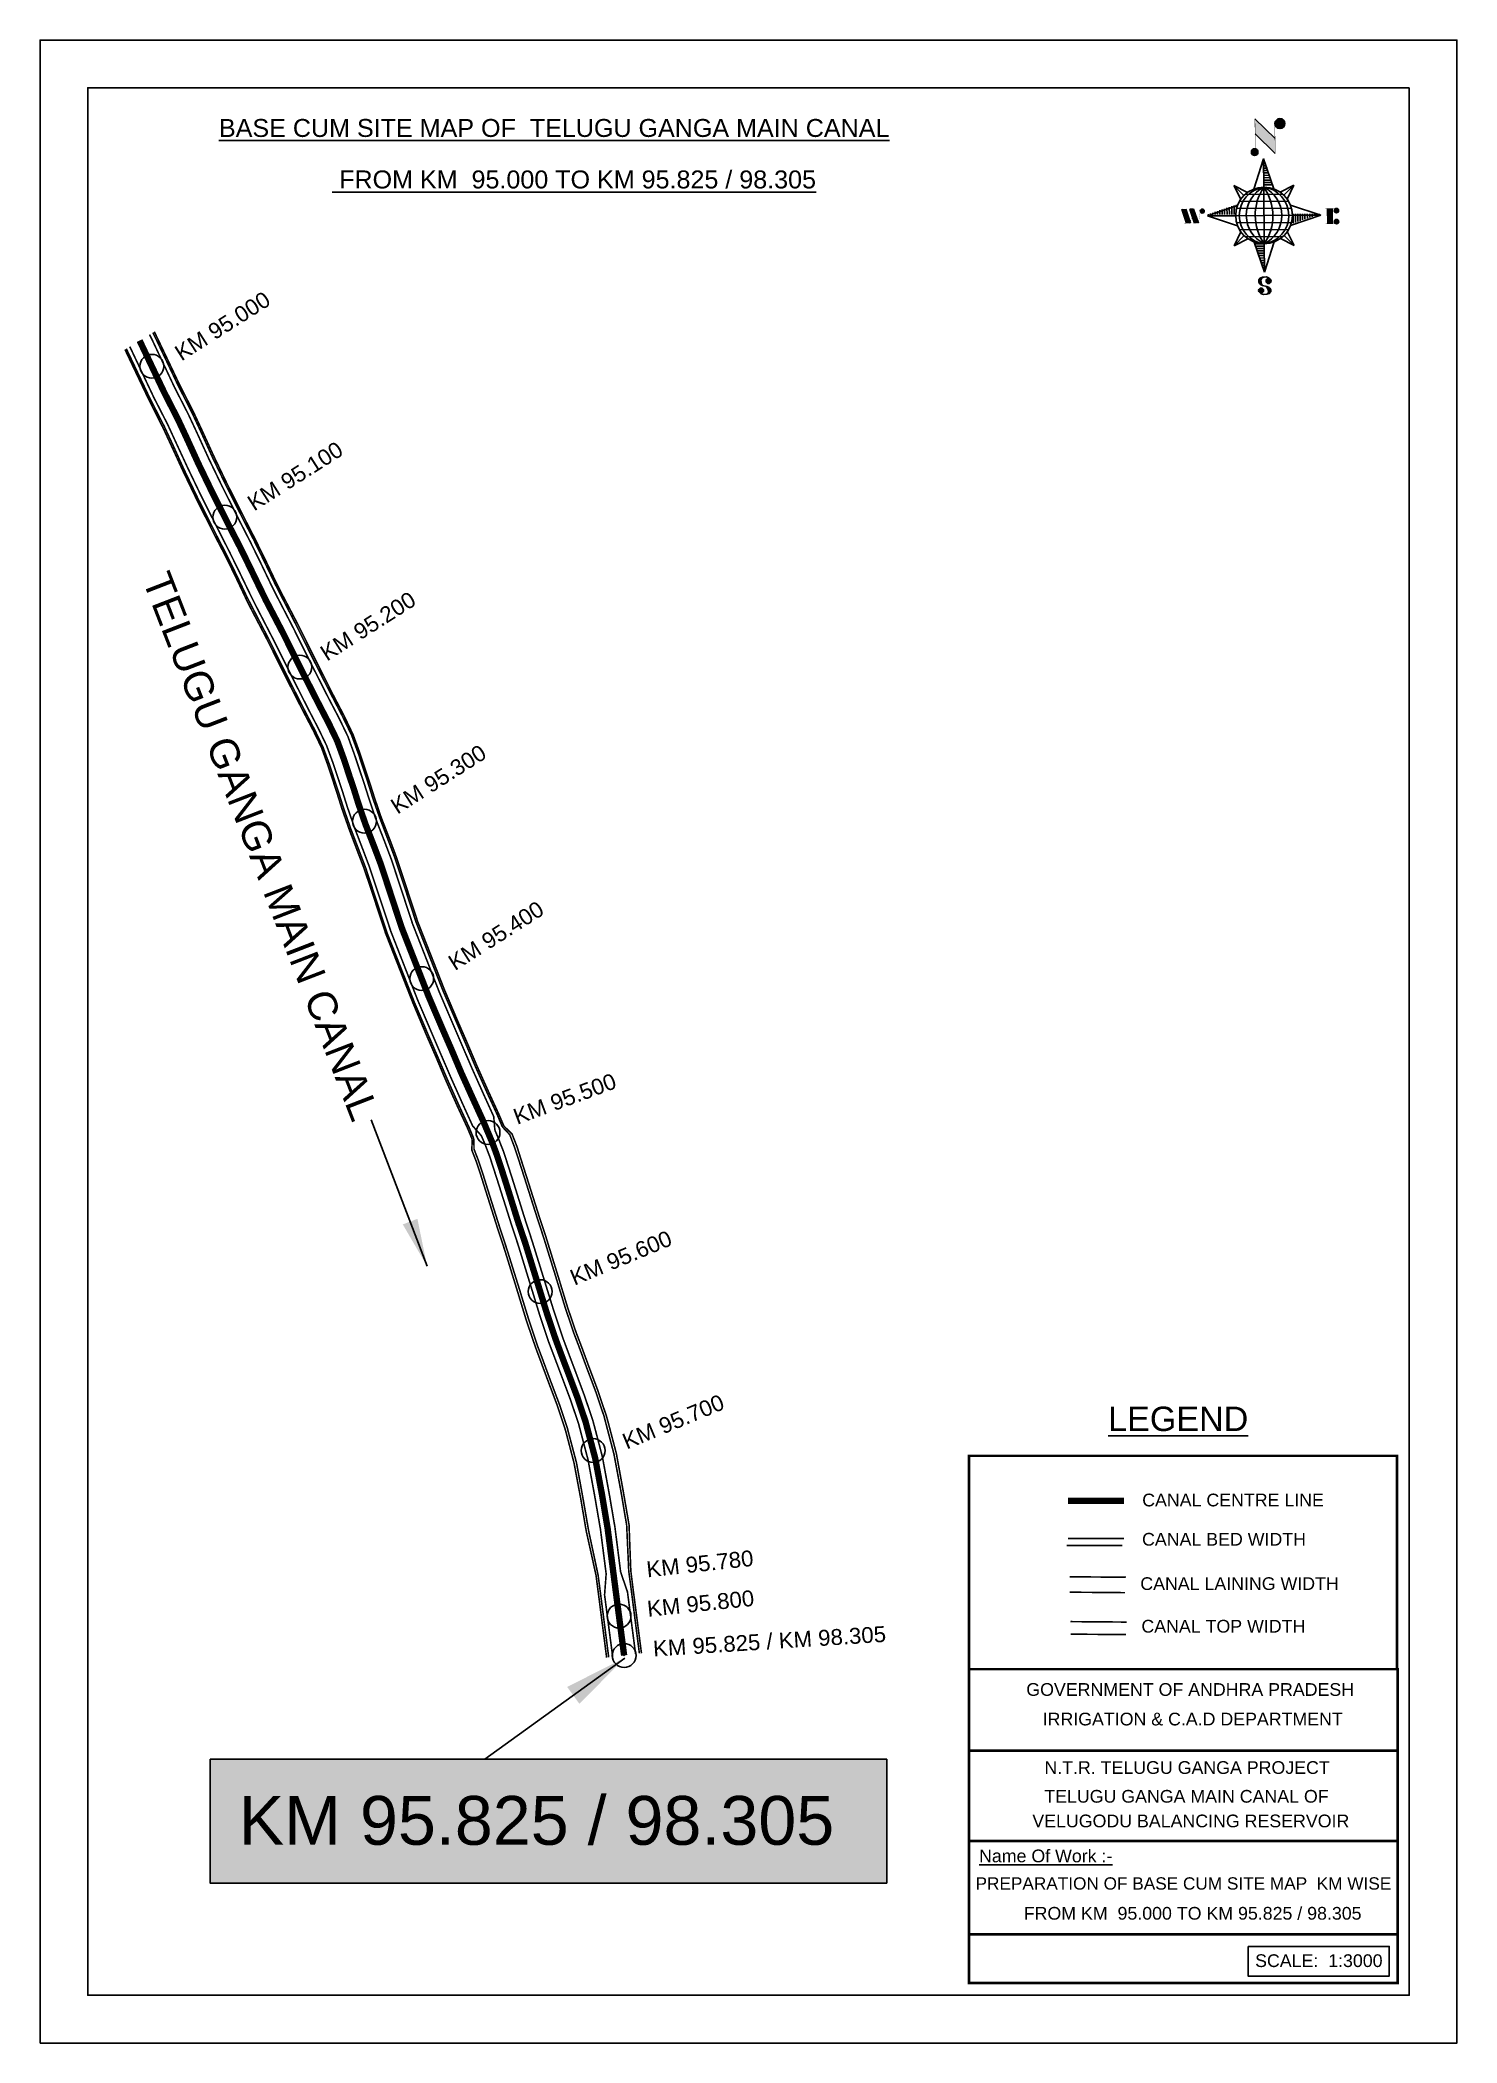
# Model space of a CAD drawing. Header units: inches. Extents: x 250099 to 250990, y 1652584 to 1653844.
import ezdxf

# ---------------------------------------------------------------- set-up
doc = ezdxf.new("R2010")
doc.units = ezdxf.units.IN
doc.header["$MEASUREMENT"] = 0
doc.header["$PDMODE"] = 32
doc.header["$PDSIZE"] = 15
for name, color, linetype in [('AQUADUCT', 1, 'Continuous'), ('bed with', 5, 'Continuous'), ('bord', 1, 'Continuous'), ('canal', 1, 'Continuous'), ('chainage', 7, 'Continuous'), ('FRAME 025', 7, 'Continuous'), ('lining', 4, 'Continuous'), ('PLOT NO', 7, 'Continuous'), ('TEXT', 7, 'Continuous'), ('top of bund', 1, 'Continuous'), ('V', 6, 'Continuous')]:
    doc.layers.add(name, color=color, linetype=linetype)
doc.styles.get("Standard").update_dxf_attribs({"font": 'arial.ttf'})
doc.dimstyles.get("Standard").update_dxf_attribs({"dimtxt": 0.18, "dimasz": 0.18, "dimexe": 0.18, "dimexo": 0.0625, "dimgap": 0.09, "dimtad": 0, "dimtih": 1, "dimtoh": 1, "dimdec": 4, "dimzin": 0, "dimdsep": 46, "dimtxsty": 'Standard', "dimcen": 0.09, "dimadec": 0, "dimazin": 0, "dimtfac": 1, "dimtdec": 4, "dimtofl": 0, "dimtmove": 0, "dimatfit": 3, "dimfxl": 0, "dimtolj": 1, "dimtzin": 0, "dimarcsym": 0})
pattern_1 = [(267.297113149, (-8720374.938, 50637915.138), (10.5367255337, -0.497431438), [])]
pattern_2 = [(357.297113149, (-8720374.938, 50637915.138), (0.497431438, 10.5367255337), [])]

# ---------------------------------------------------------------- blocks, each defined once
blk = doc.blocks.new('*X7')
at = {"color": 0, "linetype": 'Continuous'}
for p, q in [((6321.6, 240.5), (6322.3, 241.2)), ((6321.6, 240.3), (6322.3, 241)), ((6321.6, 240.1), (6322.3, 240.8)), ((6321.6, 239.9), (6322.4, 240.7)), ((6321.6, 239.8), (6322.4, 240.6)), ((6321.6, 239.6), (6322.5, 240.5)), ((6321.6, 239.4), (6322.5, 240.3)), ((6321.6, 239.2), (6322.6, 240.2)), ((6321.7, 239.1), (6322.6, 240.1)), ((6321.8, 240.8), (6322.4, 241.4)), ((6321.8, 239), (6322.7, 240)), ((6321.8, 239), (6322.8, 239.9)), ((6321.9, 238.9), (6322.9, 239.8)), ((6322, 238.8), (6323, 239.7)), ((6322.1, 241.3), (6322.4, 241.6)), ((6322.1, 238.7), (6323.1, 239.6)), ((6322.2, 238.6), (6323.1, 239.6)), ((6322.3, 238.5), (6323.2, 239.5)), ((6322.4, 238.5), (6323.3, 239.4)), ((6322.5, 238.4), (6323.4, 239.3)), ((6322.7, 238.4), (6323.6, 239.3)), ((6322.8, 238.3), (6323.7, 239.2)), ((6322.9, 238.3), (6323.8, 239.1)), ((6323.1, 238.2), (6323.9, 239.1)), ((6323.2, 238.2), (6324, 239)), ((6323.3, 238.2), (6324.2, 239)), ((6323.5, 238.1), (6324.3, 238.9)), ((6323.7, 238.1), (6324.4, 238.9)), ((6323.8, 238.1), (6324.6, 238.8)), ((6324.1, 238.2), (6324.7, 238.8)), ((6324.3, 238.3), (6324.9, 238.8)), ((6324.6, 238.3), (6325.1, 238.8)), ((6324.8, 238.4), (6325.2, 238.8)), ((6325.1, 238.5), (6325.4, 238.8)), ((6325.4, 238.6), (6325.6, 238.8))]:
    blk.add_line(p, q, dxfattribs=at)
blk = doc.blocks.new('*X6')
at = {"color": 0, "linetype": 'Continuous'}
for p, q in [((6324.4, 240.3), (6324.5, 240.4)), ((6324.6, 240.3), (6324.8, 240.5)), ((6324.7, 240.2), (6325, 240.5)), ((6324.8, 240.2), (6325.2, 240.6)), ((6325, 240.1), (6325.5, 240.6)), ((6325.1, 240.1), (6325.6, 240.6)), ((6325.2, 240), (6325.8, 240.6)), ((6325.3, 240), (6326, 240.6)), ((6325.4, 239.9), (6326.1, 240.6)), ((6325.5, 239.8), (6326.2, 240.5)), ((6325.6, 239.8), (6326.3, 240.5)), ((6325.7, 239.7), (6326.5, 240.4)), ((6325.9, 239.6), (6326.6, 240.3)), ((6326, 239.5), (6326.7, 240.3)), ((6326, 239.4), (6326.8, 240.2)), ((6326.1, 239.3), (6327, 240.2)), ((6326.2, 239.3), (6327.1, 240.1)), ((6326.3, 239.2), (6327.1, 240)), ((6326.4, 239.1), (6327.2, 239.9)), ((6326.5, 239), (6327.3, 239.8)), ((6326.5, 238.9), (6327.4, 239.7)), ((6326.6, 238.8), (6327.5, 239.6)), ((6326.7, 238.7), (6327.5, 239.5)), ((6326.8, 238.6), (6327.6, 239.4)), ((6326.8, 238.5), (6327.7, 239.3)), ((6326.8, 236.5), (6327.4, 237)), ((6326.9, 238.3), (6327.8, 239.2)), ((6326.9, 238.2), (6327.9, 239.1)), ((6326.9, 236.8), (6327.6, 237.4)), ((6327, 238.1), (6327.8, 239)), ((6327, 237.9), (6327.8, 238.8)), ((6327, 237.8), (6327.8, 238.6)), ((6327, 237.6), (6327.8, 238.4)), ((6327, 237.4), (6327.8, 238.2)), ((6327, 237.3), (6327.8, 238)), ((6327, 237.1), (6327.8, 237.9))]:
    blk.add_line(p, q, dxfattribs=at)
blk = doc.blocks.new('H')
at = {"layer": 'bord', "extrusion": (0.000427885, 0.004792, 0.999988)}
h = blk.add_hatch(dxfattribs=at)
h.set_pattern_fill('LINE', color=8, scale=84.387686, angle=-2.70289, style=0)
h.set_pattern_definition(pattern_2)
h.paths.add_polyline_path([(-492.5, 785.6, -0.090992), (-448, 775.2), (-486.5, 912)])
h = blk.add_hatch(dxfattribs=at)
h.set_pattern_fill('LINE', color=8, scale=84.387686, angle=-92.70289, style=0)
h.set_pattern_definition(pattern_1)
h.paths.add_polyline_path([(-624.9, 665.1, -0.090992), (-614.5, 709.6), (-751.3, 671.1)])
h = blk.add_hatch(dxfattribs=at)
h.set_pattern_fill('LINE', color=8, scale=84.387686, angle=-92.70289, style=0)
h.set_pattern_definition(pattern_1)
h.paths.add_polyline_path([(-245.6, 647.2), (-372, 653.2, -0.090992), (-382.4, 608.7)])
h = blk.add_hatch(dxfattribs=at)
h.set_pattern_fill('LINE', color=8, scale=84.387686, angle=-2.70289, style=0)
h.set_pattern_definition(pattern_2)
h.paths.add_polyline_path([(-504.4, 532.7, -0.090992), (-548.9, 543.1), (-510.4, 406.3)])
for p, q in [((-516.2, 1087.1, -1217.1), (-431.5, 994, -1216.7)), ((-519.4, 1020.4, -1216.8), (-434.7, 927.3, -1216.4)), ((-538.3, 773.7, -1215.6), (-487, 906.2, -1216.3)), ((-487, 906.2, -1216.3), (-493, 779.8, -1215.7)), ((-487, 906.2, -1216.3), (-448.5, 769.4, -1215.7)), ((-626.7, 793.8, -1215.7), (-566.8, 760.2, -1215.6)), ((-626.7, 793.8, -1215.7), (-584.1, 747, -1215.5)), ((-598.9, 731, -1215.4), (-626.7, 793.8, -1215.7)), ((-421.3, 753.3, -1215.6), (-358.5, 781.1, -1215.7)), ((-358.5, 781.1, -1215.7), (-405.3, 738.5, -1215.5)), ((-358.5, 781.1, -1215.7), (-392.1, 721.2, -1215.4)), ((-864.7, 700.9, -1215.1), (-846.9, 637.7, -1214.9)), ((-846.9, 700.1, -1215.1), (-829.1, 636.9, -1214.9)), ((-829.1, 699.2, -1215.2), (-811.3, 636, -1214.9)), ((-829.1, 699.2, -1215.2), (-811.3, 698.4, -1215.2)), ((-811.3, 698.4, -1215.2), (-793.5, 635.2, -1214.9)), ((-751.8, 665.3, -1215), (-615, 703.8, -1215.3)), ((-751.8, 665.3, -1215), (-625.4, 659.3, -1215)), ((-619.3, 614, -1214.8), (-751.8, 665.3, -1215)), ((-246.1, 641.4, -1215.1), (-382.9, 602.9, -1214.9)), ((-378.6, 692.6, -1215.3), (-246.1, 641.4, -1215.1)), ((-372.5, 647.4, -1215.1), (-246.1, 641.4, -1215.1)), ((-213.5, 669.3, -1215.3), (-216.7, 600.8, -1214.9)), ((-197.2, 599.9, -1214.9), (-193.9, 668.4, -1215.3)), ((-639.4, 525.6, -1214.4), (-605.8, 585.5, -1214.7)), ((-639.4, 525.6, -1214.4), (-592.6, 568.1, -1214.6)), ((-576.6, 553.3, -1214.6), (-639.4, 525.6, -1214.4)), ((-510.9, 400.5, -1213.9), (-549.4, 537.2, -1214.5)), ((-371.2, 512.9, -1214.5), (-431.1, 546.5, -1214.6)), ((-371.2, 512.9, -1214.5), (-413.8, 559.7, -1214.7)), ((-399, 575.7, -1214.7), (-371.2, 512.9, -1214.5)), ((-459.6, 533, -1214.5), (-510.9, 400.5, -1213.9)), ((-504.9, 526.9, -1214.5), (-510.9, 400.5, -1213.9))]:
    blk.add_line(p, q, dxfattribs=at)
at = {"layer": 'bord', "color": 8, "linetype": 'ByBlock', "extrusion": (0.000427885, 0.004792, 0.999988)}
for p, q in [((-386.5, 711.4, -1215.4), (-605.5, 721.7, -1215.4)), ((-410.8, 744.2, -1215.5), (-578.1, 752.1, -1215.5)), ((-493, 779.8, -1215.7), (-504.9, 526.9, -1214.5)), ((-372.5, 647.4, -1215.1), (-625.4, 659.3, -1215)), ((-378, 615.9, -1214.9), (-622.9, 627.5, -1214.9)), ((-375, 679.2, -1215.3), (-619.9, 690.7, -1215.2)), ((-392.4, 584.9, -1214.8), (-611.4, 595.3, -1214.7)), ((-419.8, 554.6, -1214.6), (-587.1, 562.5, -1214.6))]:
    blk.add_line(p, q, dxfattribs=at)
at = {"layer": 'bord', "extrusion": (0.000427885, 0.004792, 0.999988), "elevation": -1212.1}
for points, const_width in [([(-522, 959.6), (-515.7, 1092.9)], 1.61), ([(-434.2, 933.1), (-427.9, 1066.5)], 1.61), ([(-870.1, 707), (-846.4, 705.9)], 0.642), ([(-828.6, 642.7), (-855.2, 643.9)], 0.642), ([(-828.6, 642.7), (-821, 678)], 0.642), ([(-810.8, 641.8), (-784.1, 640.6)], 0.642), ([(-793, 641), (-781.6, 693.9)], 0.642), ([(-222.7, 675.6), (-173.8, 673.3)], 0.706), ([(-194.8, 644.8), (-185, 644.4)], 0.706), ([(-177.1, 604.8), (-226, 607.1)], 0.706)]:
    blk.add_lwpolyline(points, dxfattribs=dict(at, const_width=const_width))
for points, const_width in [([(-413.7, 1073.1, 1), (-397.6, 1057.7, 1)], 22.3), ([(-530.3, 949.5, 1), (-519.6, 939.3, 1)], 14.8), ([(-775.9, 696.6, 1), (-769.5, 690.4, 1)], 8.9), ([(-177.8, 666.9, 1), (-170.8, 660.1, 1)], 9.79), ([(-180.1, 618, 1), (-173.1, 611.2, 1)], 9.79), ([(-489.8, 361.7, 1), (-498.1, 369.1, 1)], 11.1), ([(-525.2, 321.6, 1), (-533.4, 328.9, 1)], 11.1)]:
    blk.add_lwpolyline(points, format="xyb", close=True, dxfattribs=dict(at, const_width=const_width))
for points in [[(-537, 317.4), (-530.7, 310.5), (-519.8, 306.8), (-504.9, 306.9), (-493.9, 310), (-486.3, 317.7), (-486.5, 325.8), (-490.6, 333.3), (-493.5, 336.2), (-502.8, 340.9), (-522.5, 347.3), (-530.4, 351.6), (-533.7, 354.6), (-537.4, 362.6), (-537, 373.4), (-530, 380.7), (-520, 384.1), (-503.5, 384.2), (-492.5, 379.9), (-487.1, 373.3)], [(-522.5, 347.6), (-526.2, 353.8), (-527.8, 360.6), (-527.9, 370.6), (-525.9, 375.5), (-521.3, 381.2), (-514.5, 384.4)], [(-504.9, 306.9), (-499, 312.4), (-497, 319.4), (-497.5, 326.5), (-501.2, 335.4), (-509.2, 343.2)]]:
    blk.add_lwpolyline(points, dxfattribs=at)
at = {"layer": 'bord', "extrusion": (0.000427885, 0.004792, 0.999988)}
for centre, radius in [((-405.6, 1065.4, -1212.1), 22.3), ((-525, 944.4, -1212.1), 14.8), ((-498.4, 659.1, -1212.1), 126.6), ((-772.7, 693.5, -1212.1), 8.9), ((-174.3, 663.5, -1212.1), 9.79), ((-176.6, 614.6, -1212.1), 9.79), ((-494, 365.4, -1212.1), 11.1), ((-529.3, 325.2, -1212.1), 11.1)]:
    blk.add_circle(centre, radius, dxfattribs=at)
at = {"layer": 'bord', "color": 8, "linetype": 'ByBlock', "extrusion": (0.000427885, 0.004792, 0.999988)}
for centre, radius, start, end in [((-481.5, 658.3, -1212.1), 127.7, 94.92536, 259.66906), ((-436.8, 656.2, -1212.1), 140.8, 113.28644, 241.30798), ((-315.9, 650.5, -1212.1), 222.3, 142.58916, 212.00526), ((-560.1, 662.1, -1212.1), 140.8, 293.28644, 61.30798), ((-681, 667.8, -1212.1), 222.3, 322.58916, 32.00526), ((-515.4, 659.9, -1212.1), 127.7, 274.92536, 79.66906)]:
    blk.add_arc(centre, radius, start, end, dxfattribs=at)
at = {"layer": 'bord', "extrusion": (0.000427885, 0.004792, 0.999988)}
for points in [[(-515.7, 1092.9, -1212.1), (-431, 999.8, -1212.1), (-518.9, 1026.2, -1212.1), (-434.2, 933.1, -1212.1)], [(-864.1, 706.7, -1212.1), (-846.4, 705.9, -1212.1), (-846.3, 643.5, -1212.1), (-828.6, 642.7, -1212.1)], [(-828.6, 705, -1212.1), (-810.8, 704.2, -1212.1), (-810.8, 641.8, -1212.1), (-793, 641, -1212.1)], [(-193.4, 674.2, -1212.1), (-196.6, 605.7, -1212.1), (-213, 675.1, -1212.1), (-216.2, 606.7, -1212.1)]]:
    blk.add_solid(points, dxfattribs=at)
at = {"layer": 'bord', "extrusion": (0.000427885, 0.004792, 0.999988), "xscale": 7.977342409717546, "yscale": 7.977342408231451, "zscale": 7.977342408476333, "rotation": 138.0840426661453}
for name, p in [('*X6', (38300.5, -31929.4, -1212.1)), ('*X7', (38314.4, -31950.9, -1212.1))]:
    blk.add_blockref(name, p, dxfattribs=at)

msp = doc.modelspace()

# ---------------------------------------------------------------- hatches: boundary and pattern name
msp.add_hatch(color=2).paths.add_polyline_path([(250205.5, 1652762.9), (250631, 1652762.9), (250631, 1652685), (250205.5, 1652685)])

# ---------------------------------------------------------------- linework, layer by layer
at = {"linetype": 'ByBlock'}
for points in [[(250098.6, 1652584.4), (250098.6, 1653844.4), (250989.6, 1653844.4), (250989.6, 1652584.4)], [(250959.6, 1653814.4), (250959.6, 1652614.4), (250128.6, 1652614.4), (250128.6, 1653814.4)]]:
    msp.add_lwpolyline(points, close=True, dxfattribs=at)
at = {"color": 0}
msp.add_lwpolyline([(250205.5, 1652762.9), (250631, 1652762.9), (250631, 1652685), (250205.5, 1652685)], close=True, dxfattribs=at)
at = {"layer": 'bed with', "color": 1, "const_width": 1}
for points in [[(250370.4, 1653152.8), (250367.4, 1653160), (250361, 1653173.8), (250353.6, 1653190.4), (250347.5, 1653204.9), (250341.7, 1653218.2), (250333, 1653238.9), (250315.9, 1653282.5), (250307.7, 1653307.4), (250302.5, 1653322.9), (250298.5, 1653333.4), (250293, 1653347.9), (250288.4, 1653361), (250285.3, 1653370.9), (250283.2, 1653377.3), (250279.5, 1653388.5), (250275.6, 1653399.3), (250270.5, 1653409.9), (250263.8, 1653422.7), (250252.5, 1653444.9), (250241.8, 1653466.5), (250231.2, 1653486.8), (250227.9, 1653493.4), (250221, 1653508), (250214.6, 1653521), (250208.7, 1653532.3), (250196.8, 1653556), (250188.4, 1653573.5), (250181, 1653589.6), (250175.7, 1653601), (250167, 1653618.2), (250153.3, 1653647), (250152, 1653649.8)], [(250390.3, 1653161.2), (250387.1, 1653168.7), (250380.7, 1653182.7), (250373.4, 1653199), (250367.3, 1653213.4), (250361.5, 1653226.7), (250352.9, 1653247), (250336.1, 1653289.8), (250328.1, 1653314.1), (250322.8, 1653330.1), (250318.7, 1653341.1), (250313.2, 1653355.2), (250308.9, 1653367.8), (250305.8, 1653377.6), (250303.6, 1653384.1), (250299.8, 1653395.6), (250295.4, 1653407.6), (250289.7, 1653419.5), (250282.9, 1653432.5), (250271.8, 1653454.6), (250261, 1653476.3), (250250.4, 1653496.6), (250247.2, 1653502.9), (250240.3, 1653517.4), (250233.8, 1653530.6), (250227.9, 1653542.1), (250216.1, 1653565.5), (250207.9, 1653582.6), (250200.6, 1653598.6), (250195.1, 1653610.4), (250186.3, 1653627.7), (250172.7, 1653656.3), (250170.4, 1653661)], [(250470.1, 1652881.4), (250469, 1652910.3), (250465.3, 1652931.7), (250461, 1652955.3), (250455.9, 1652974.7), (250454.7, 1652979), (250449.5, 1652994.5), (250443.7, 1653010), (250438.8, 1653023.3), (250435.7, 1653031.4), (250430.3, 1653047.3), (250424.3, 1653067), (250416.6, 1653091.9), (250412.5, 1653104.3), (250404.6, 1653129.2), (250401.2, 1653139.8), (250398.6, 1653148.1), (250395.4, 1653156.3), (250390.3, 1653161.2)], [(250448.2, 1652878.8), (250442.1, 1652906.3), (250438.6, 1652926.9), (250434.4, 1652949.3), (250429.6, 1652967.7), (250428.6, 1652971.2), (250423.9, 1652985.4), (250418.2, 1653000.5), (250413.3, 1653013.7), (250410.1, 1653022.3), (250404.4, 1653039), (250398.3, 1653059), (250390.7, 1653083.6), (250386.6, 1653096), (250378.7, 1653121), (250375.4, 1653131.5), (250372.9, 1653139), (250370.1, 1653146.2), (250370.4, 1653152.8)], [(250476.8, 1652829.6), (250471.7, 1652868.7), (250470.1, 1652881.4)], [(250454.9, 1652826.8), (250449.9, 1652865.8), (250448.2, 1652878.8)]]:
    msp.add_lwpolyline(points, dxfattribs=at)
at = {"layer": 'bed with', "const_width": 1}
for points in [[(250376.1, 1653155.2), (250370.6, 1653161.4), (250364.3, 1653175.3), (250356.9, 1653191.9), (250350.7, 1653206.3), (250345, 1653219.6), (250336.2, 1653240.2), (250319.2, 1653283.7), (250311, 1653308.5), (250305.8, 1653324.1), (250301.8, 1653334.7), (250296.3, 1653349.1), (250291.8, 1653362.1), (250288.7, 1653372), (250286.6, 1653378.4), (250282.8, 1653389.7), (250278.8, 1653400.6), (250273.6, 1653411.4), (250266.9, 1653424.3), (250255.7, 1653446.5), (250244.9, 1653468.1), (250234.4, 1653488.4), (250231.1, 1653495), (250224.1, 1653509.5), (250217.7, 1653522.5), (250211.9, 1653533.9), (250200, 1653557.5), (250191.6, 1653575), (250184.2, 1653591), (250178.9, 1653602.5), (250170.1, 1653619.7), (250156.5, 1653648.5), (250155, 1653651.6)], [(250384.6, 1653158.8), (250383.9, 1653167.2), (250377.5, 1653181.3), (250370.2, 1653197.6), (250364, 1653212), (250358.3, 1653225.3), (250349.6, 1653245.7), (250332.8, 1653288.6), (250324.8, 1653313), (250319.5, 1653329), (250315.4, 1653339.9), (250309.9, 1653354), (250305.6, 1653366.7), (250302.5, 1653376.5), (250300.3, 1653383), (250296.5, 1653394.4), (250292.2, 1653406.3), (250286.6, 1653417.9), (250279.8, 1653430.9), (250268.6, 1653453), (250257.8, 1653474.7), (250247.3, 1653495), (250244.1, 1653501.4), (250237.2, 1653515.8), (250230.7, 1653529), (250224.8, 1653540.5), (250213, 1653563.9), (250204.7, 1653581.1), (250197.4, 1653597.1), (250191.9, 1653608.9), (250183.1, 1653626.1), (250169.6, 1653654.8), (250167.4, 1653659.2)], [(250463.7, 1652880.7), (250460.1, 1652909), (250456.5, 1652930.1), (250452.2, 1652953.3), (250447.2, 1652972.4), (250446.1, 1652976.4), (250441, 1652991.5), (250435.3, 1653006.8), (250430.3, 1653020.1), (250427.2, 1653028.4), (250421.8, 1653044.6), (250415.7, 1653064.3), (250408, 1653089.1), (250403.9, 1653101.6), (250396.1, 1653126.5), (250392.7, 1653137.1), (250390.1, 1653145.1), (250387, 1653153), (250384.6, 1653158.8)], [(250454.6, 1652879.5), (250451, 1652907.6), (250447.4, 1652928.5), (250443.2, 1652951.3), (250438.3, 1652970), (250437.3, 1652973.8), (250432.4, 1652988.4), (250426.7, 1653003.6), (250421.7, 1653016.9), (250418.5, 1653025.3), (250413, 1653041.7), (250406.9, 1653061.6), (250399.3, 1653086.3), (250395.2, 1653098.7), (250387.3, 1653123.7), (250383.9, 1653134.3), (250381.4, 1653142), (250378.5, 1653149.6), (250376.1, 1653155.2)], [(250779.2, 1652897.4), (250777.1, 1652897.4), (250744.4, 1652897.4), (250744.1, 1652897.4)], [(250780.3, 1652901.8), (250777.2, 1652901.8), (250745, 1652901.8)], [(250473.1, 1652829.1), (250468, 1652868.2), (250463.7, 1652880.7)], [(250458.7, 1652827.3), (250453.6, 1652866.3), (250454.6, 1652879.6)]]:
    msp.add_lwpolyline(points, dxfattribs=at)
at = {"layer": 'canal', "color": 6, "const_width": 4}
for points in [[(250780.2, 1652925.4), (250777.6, 1652925.4), (250745, 1652925.4)], [(250745, 1652925.4), (250780.2, 1652925.4)]]:
    msp.add_lwpolyline(points, dxfattribs=at)
at = {"layer": 'FRAME 025', "lineweight": -3, "const_width": 1.64}
for points in [[(250682.8, 1652953.8), (250951.9, 1652953.8), (250951.9, 1652819.6), (250682.8, 1652819.6)], [(250682.8, 1652819.6), (250952.3, 1652819.6), (250952.3, 1652622.1), (250682.8, 1652622.1)]]:
    msp.add_lwpolyline(points, close=True, dxfattribs=at)
for points in [[(250682.8, 1652768.3), (250952.3, 1652768.3)], [(250682.8, 1652711.5), (250952.3, 1652711.5)], [(250682.8, 1652652.8), (250952.3, 1652652.8)]]:
    msp.add_lwpolyline(points, dxfattribs=at)
at = {"layer": 'lining', "const_width": 1}
for points in [[(250371.4, 1653153.2), (250368.4, 1653160.4), (250362, 1653174.3), (250354.6, 1653190.9), (250348.4, 1653205.4), (250342.7, 1653218.6), (250333.9, 1653239.3), (250316.8, 1653282.8), (250308.6, 1653307.7), (250303.5, 1653323.3), (250299.5, 1653333.8), (250294, 1653348.2), (250289.4, 1653361.4), (250286.3, 1653371.3), (250284.2, 1653377.6), (250280.5, 1653388.8), (250276.5, 1653399.7), (250271.4, 1653410.3), (250264.7, 1653423.2), (250253.4, 1653445.4), (250242.7, 1653467), (250232.2, 1653487.3), (250228.8, 1653493.9), (250221.9, 1653508.4), (250215.5, 1653521.4), (250209.6, 1653532.8), (250197.7, 1653556.4), (250189.3, 1653573.9), (250182, 1653590), (250176.7, 1653601.4), (250167.9, 1653618.6), (250154.2, 1653647.4), (250152.8, 1653650.3)], [(250389.3, 1653160.8), (250386.2, 1653168.2), (250379.7, 1653182.3), (250372.4, 1653198.6), (250366.3, 1653213), (250360.6, 1653226.3), (250351.9, 1653246.6), (250335.1, 1653289.4), (250327.1, 1653313.8), (250321.8, 1653329.8), (250317.7, 1653340.7), (250312.3, 1653354.9), (250307.9, 1653367.4), (250304.8, 1653377.3), (250302.7, 1653383.7), (250298.9, 1653395.2), (250294.5, 1653407.2), (250288.8, 1653419), (250282, 1653432.1), (250270.8, 1653454.1), (250260, 1653475.8), (250249.5, 1653496.2), (250246.3, 1653502.5), (250239.4, 1653516.9), (250232.9, 1653530.2), (250227, 1653541.6), (250215.2, 1653565), (250206.9, 1653582.2), (250199.7, 1653598.1), (250194.2, 1653609.9), (250185.4, 1653627.2), (250171.8, 1653655.8), (250169.5, 1653660.4)], [(250468.8, 1652881.3), (250467.5, 1652910.1), (250463.9, 1652931.4), (250459.5, 1652954.9), (250454.4, 1652974.3), (250453.3, 1652978.6), (250448.1, 1652994), (250442.3, 1653009.4), (250437.4, 1653022.8), (250434.3, 1653030.9), (250428.9, 1653046.9), (250422.9, 1653066.5), (250415.2, 1653091.4), (250411.1, 1653103.9), (250403.2, 1653128.8), (250399.8, 1653139.4), (250397.1, 1653147.6), (250394, 1653155.8), (250389.3, 1653160.8)], [(250449.5, 1652878.9), (250443.6, 1652906.5), (250440, 1652927.2), (250435.9, 1652949.6), (250431, 1652968.1), (250430.1, 1652971.6), (250425.3, 1652985.9), (250419.6, 1653001), (250414.7, 1653014.3), (250411.5, 1653022.8), (250405.9, 1653039.5), (250399.8, 1653059.4), (250392.1, 1653084), (250388, 1653096.4), (250380.1, 1653121.4), (250376.8, 1653132), (250374.3, 1653139.5), (250371.5, 1653146.7), (250371.4, 1653153.2)], [(250475.5, 1652829.5), (250470.5, 1652868.5), (250468.8, 1652881.3)], [(250456.2, 1652827), (250451.2, 1652866), (250449.5, 1652878.9)], [(250746, 1652877.7), (250770.7, 1652877.5), (250781.4, 1652877.4)], [(250746, 1652868), (250772.9, 1652867.8), (250780.9, 1652867.7)]]:
    msp.add_lwpolyline(points, dxfattribs=at)
at = {"layer": 'PLOT NO', "color": 5}
for p in [(250168.9, 1653639.2), (250214.8, 1653544.3), (250262, 1653450), (250302.6, 1653353), (250338.6, 1653254), (250380.3, 1653157.2), (250413.1, 1653057.1), (250446.4, 1652957.1), (250462.7, 1652853), (250465.9, 1652828.2)]:
    msp.add_point(p, dxfattribs=at)
at = {"layer": 'top of bund', "const_width": 1}
for points in [[(250746.6, 1652849.5), (250771.1, 1652849.3), (250782, 1652849.2)], [(250781.6, 1652841.4), (250773.6, 1652841.4), (250746.7, 1652841.6)]]:
    msp.add_lwpolyline(points, dxfattribs=at)
at = {"layer": 'V', "color": 1, "const_width": 4}
msp.add_lwpolyline([(250465.9, 1652828.2), (250460.8, 1652867.3), (250455.5, 1652908.3), (250452, 1652929.3), (250447.7, 1652952.3), (250442.7, 1652971.2), (250441.7, 1652975.1), (250436.7, 1652990), (250431, 1653005.2), (250426, 1653018.5), (250422.9, 1653026.9), (250417.4, 1653043.2), (250411.3, 1653063), (250403.7, 1653087.7), (250399.5, 1653100.1), (250391.7, 1653125.1), (250388.3, 1653135.7), (250385.7, 1653143.5), (250382.8, 1653151.3), (250377.3, 1653164.3), (250370.9, 1653178.3), (250363.5, 1653194.7), (250357.4, 1653209.2), (250351.6, 1653222.5), (250342.9, 1653242.9), (250326, 1653286.1), (250317.9, 1653310.8), (250312.7, 1653326.5), (250308.6, 1653337.3), (250303.1, 1653351.5), (250298.7, 1653364.4), (250295.6, 1653374.3), (250293.4, 1653380.7), (250289.7, 1653392), (250285.5, 1653403.5), (250280.1, 1653414.7), (250273.4, 1653427.6), (250262.1, 1653449.8), (250251.4, 1653471.4), (250240.8, 1653491.7), (250237.6, 1653498.2), (250230.6, 1653512.7), (250224.2, 1653525.8), (250218.3, 1653537.2), (250206.5, 1653560.7), (250198.1, 1653578.1), (250190.8, 1653594.1), (250185.4, 1653605.7), (250176.6, 1653622.9), (250163, 1653651.6), (250161.2, 1653655.4)], dxfattribs=at)
at = {"layer": 'V', "color": 0}
msp.add_lwpolyline([(250858.3, 1652645.2), (250947, 1652645.2), (250947, 1652626.5), (250858.3, 1652626.5)], close=True, dxfattribs=at)

# ---------------------------------------------------------------- block references
at = {"layer": 'AQUADUCT', "color": 1, "xscale": 0.1408039184319789, "yscale": 0.1408039187081158, "zscale": 0.1408039184379445, "rotation": 3.078330572322649}
msp.add_blockref('H', (250943.4, 1653646, 170.9), dxfattribs=at)

# ---------------------------------------------------------------- texts
at = {"layer": 'chainage', "color": 0}
for s, rotation, p in [('KM 95.000', 32.4928, (250187.5, 1653642.2)), ('KM 95.100', 32.4928, (250233.2, 1653547.8)), ('KM 95.200', 32.4928, (250279, 1653453.4)), ('KM 95.300', 32.4928, (250323.3, 1653357.1)), ('KM 95.400', 32.4928, (250359.5, 1653258.7)), ('KM 95.600', 22.5672, (250434.6, 1653060.8)), ('KM 95.700', 22.5672, (250467.5, 1652957.7)), ('KM 95.800', 5.9462, (250480.9, 1652852.5)), ('KM 95.825 / KM 98.305', 3.6379, (250484.4, 1652827.5))]:
    msp.add_text(s, height=10, rotation=rotation, dxfattribs=at).set_placement(p)
at = {"layer": 'chainage', "color": 1}
msp.add_text('TELUGU GANGA MAIN CANAL', height=18.325, rotation=291.1531, dxfattribs=at).set_placement((250162.7, 1653505.1))
at = {"layer": 'chainage', "color": 6}
for s, rotation, p in [('KM 95.500', 20.3324, (250398.6, 1653162)), ('KM 95.780', 6.2278, (250480.5, 1652877.3))]:
    msp.add_text(s, height=10, rotation=rotation, dxfattribs=at).set_placement(p)
at = {"layer": 'chainage', "color": 0}
for s, height, p in [('%%ULEGEND', 15.34, (250770.3, 1652969.4)), ('CANAL CENTRE LINE', 8, (250791.7, 1652922)), ('CANAL BED WIDTH', 8, (250791.6, 1652897.3)), ('CANAL LAINING WIDTH', 8, (250790.5, 1652869.4)), ('CANAL TOP WIDTH', 8, (250791.2, 1652842.6)), ('GOVERNMENT OF ANDHRA PRADESH ', 8, (250718.8, 1652802.8)), ('IRRIGATION & C.A.D DEPARTMENT', 8, (250729.1, 1652784.2)), ('N.T.R. TELUGU GANGA PROJECT', 8, (250730.2, 1652753.7)), ('TELUGU GANGA MAIN CANAL OF', 8, (250730.1, 1652735.6)), (' VELUGODU BALANCING RESERVOIR', 8, (250719.5, 1652720.1)), ('%%UName Of Work :-', 8, (250689.1, 1652698.1)), ('PREPARATION OF BASE CUM SITE MAP  KM WISE', 7.743, (250686.9, 1652680.9)), (' FROM KM  95.000 TO KM 95.825 / 98.305', 8, (250714.1, 1652662)), ('SCALE:  1:3000', 8, (250862.7, 1652632.2))]:
    msp.add_text(s, height=height, dxfattribs=at).set_placement(p)
at = {"layer": 'chainage', "color": 5}
msp.add_text('KM 95.825 / 98.305', height=30.717, dxfattribs=at).set_placement((250223.5, 1652709.1))
at = {"layer": 'TEXT', "color": 0}
for s, p in [('%%UBASE CUM SITE MAP OF  TELUGU GANGA MAIN CANAL', (250211.1, 1653783.5)), ('%%U FROM KM  95.000 TO KM 95.825 / 98.305', (250282.3, 1653751.1))]:
    msp.add_text(s, height=11.294, dxfattribs=at).set_placement(p)

# ---------------------------------------------------------------- leaders
at = {"color": 0}
msp.add_leader([(250466.3, 1652826.6), (250378.4, 1652762.9)], dimstyle='Standard', override={"dimasz": 40, "dimgap": 0.09, "dimtad": 0}, dxfattribs=at)
at = {"layer": 'chainage', "color": 1}
msp.add_leader([(250342, 1653073.1), (250306.9, 1653165.1)], dimstyle='Standard', override={"dimasz": 30, "dimgap": 0.09, "dimtad": 0}, dxfattribs=at)

doc.saveas('drawing.dxf')
